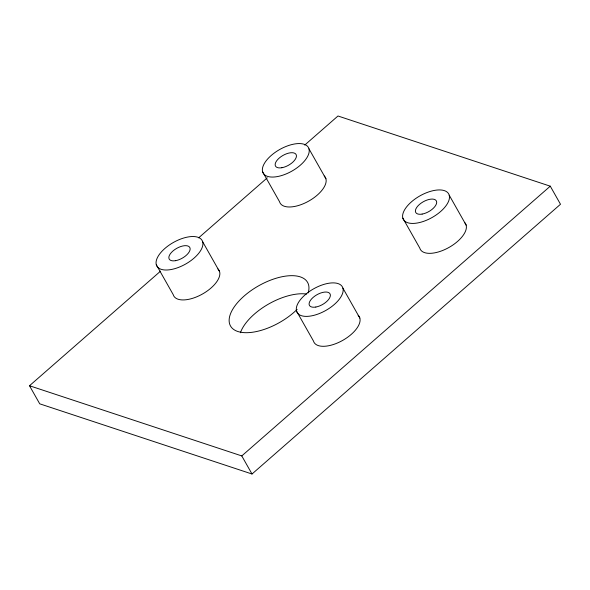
<?xml version="1.0" encoding="UTF-8"?>
<svg xmlns="http://www.w3.org/2000/svg" width="590" height="590" viewBox="0 0 590 590"><rect width="100%" height="100%" fill="white"/><g stroke="black" fill="none" stroke-linecap="round" stroke-linejoin="round"><path stroke-width="0.89" d="M304.713 145.088L337.989 115.994L550.271 186.182L560.5 204.258L252.011 474.006L39.729 403.818L29.5 385.742L160.524 271.171M198.646 237.836L267.277 177.826M29.5 385.742L241.782 455.923L550.271 186.182M449.219 195.202A26.004 12.405 -29.5 0 1 417.447 222.983A26.004 12.405 -29.5 0 1 411.437 201.854A26.004 12.405 -29.5 0 1 449.219 195.202L466.144 225.122M402.852 218.16L419.778 248.08A26.004 12.405 -29.5 0 0 449.425 247.195A26.004 12.405 -29.5 0 0 464.455 222.356M308.976 148.835A26.004 12.405 -29.5 0 1 277.204 176.617A26.004 12.405 -29.5 0 1 271.201 155.487A26.004 12.405 -29.5 0 1 308.976 148.835L325.909 178.763M342.915 288.156A26.004 12.405 -29.5 0 1 311.144 315.938A26.004 12.405 -29.5 0 1 305.133 294.808A26.004 12.405 -29.5 0 1 342.915 288.156L359.841 318.076M262.616 171.793L279.542 201.714A26.004 12.405 -29.5 0 0 309.19 200.836A26.004 12.405 -29.5 0 0 324.22 175.997M296.549 311.114L313.474 341.035A26.004 12.405 -29.5 0 0 343.122 340.15A26.004 12.405 -29.5 0 0 358.152 315.311M202.672 241.789A26.004 12.405 -29.5 0 1 170.901 269.571A26.004 12.405 -29.5 0 1 164.898 248.442A26.004 12.405 -29.5 0 1 202.672 241.789L219.605 271.71M156.313 264.748L173.239 294.668A26.004 12.405 -29.5 0 0 202.886 293.783A26.004 12.405 -29.5 0 0 217.917 268.944M241.782 455.923L252.011 474.006M240.41 332.76A44.272 21.122 -29.5 0 1 306.571 294.056M297.139 309.381A44.272 21.122 -29.5 0 1 233.175 329.072A44.272 21.122 -29.5 0 1 263.995 283.001A44.272 21.122 -29.5 0 1 308.157 292.92M281.895 167.722A11.822 5.642 -29.5 0 0 296.335 155.096A11.822 5.642 -29.5 0 0 279.159 158.12A11.822 5.642 -29.5 0 0 281.895 167.722M175.591 260.677A11.822 5.642 -29.5 0 0 190.032 248.051A11.822 5.642 -29.5 0 0 172.855 251.075A11.822 5.642 -29.5 0 0 175.591 260.677M315.827 307.043A11.822 5.642 -29.5 0 0 330.267 294.417A11.822 5.642 -29.5 0 0 313.098 297.441A11.822 5.642 -29.5 0 0 315.827 307.043M422.13 214.089A11.822 5.642 -29.5 0 0 436.571 201.463A11.822 5.642 -29.5 0 0 419.401 204.487A11.822 5.642 -29.5 0 0 422.13 214.089"/></g></svg>
